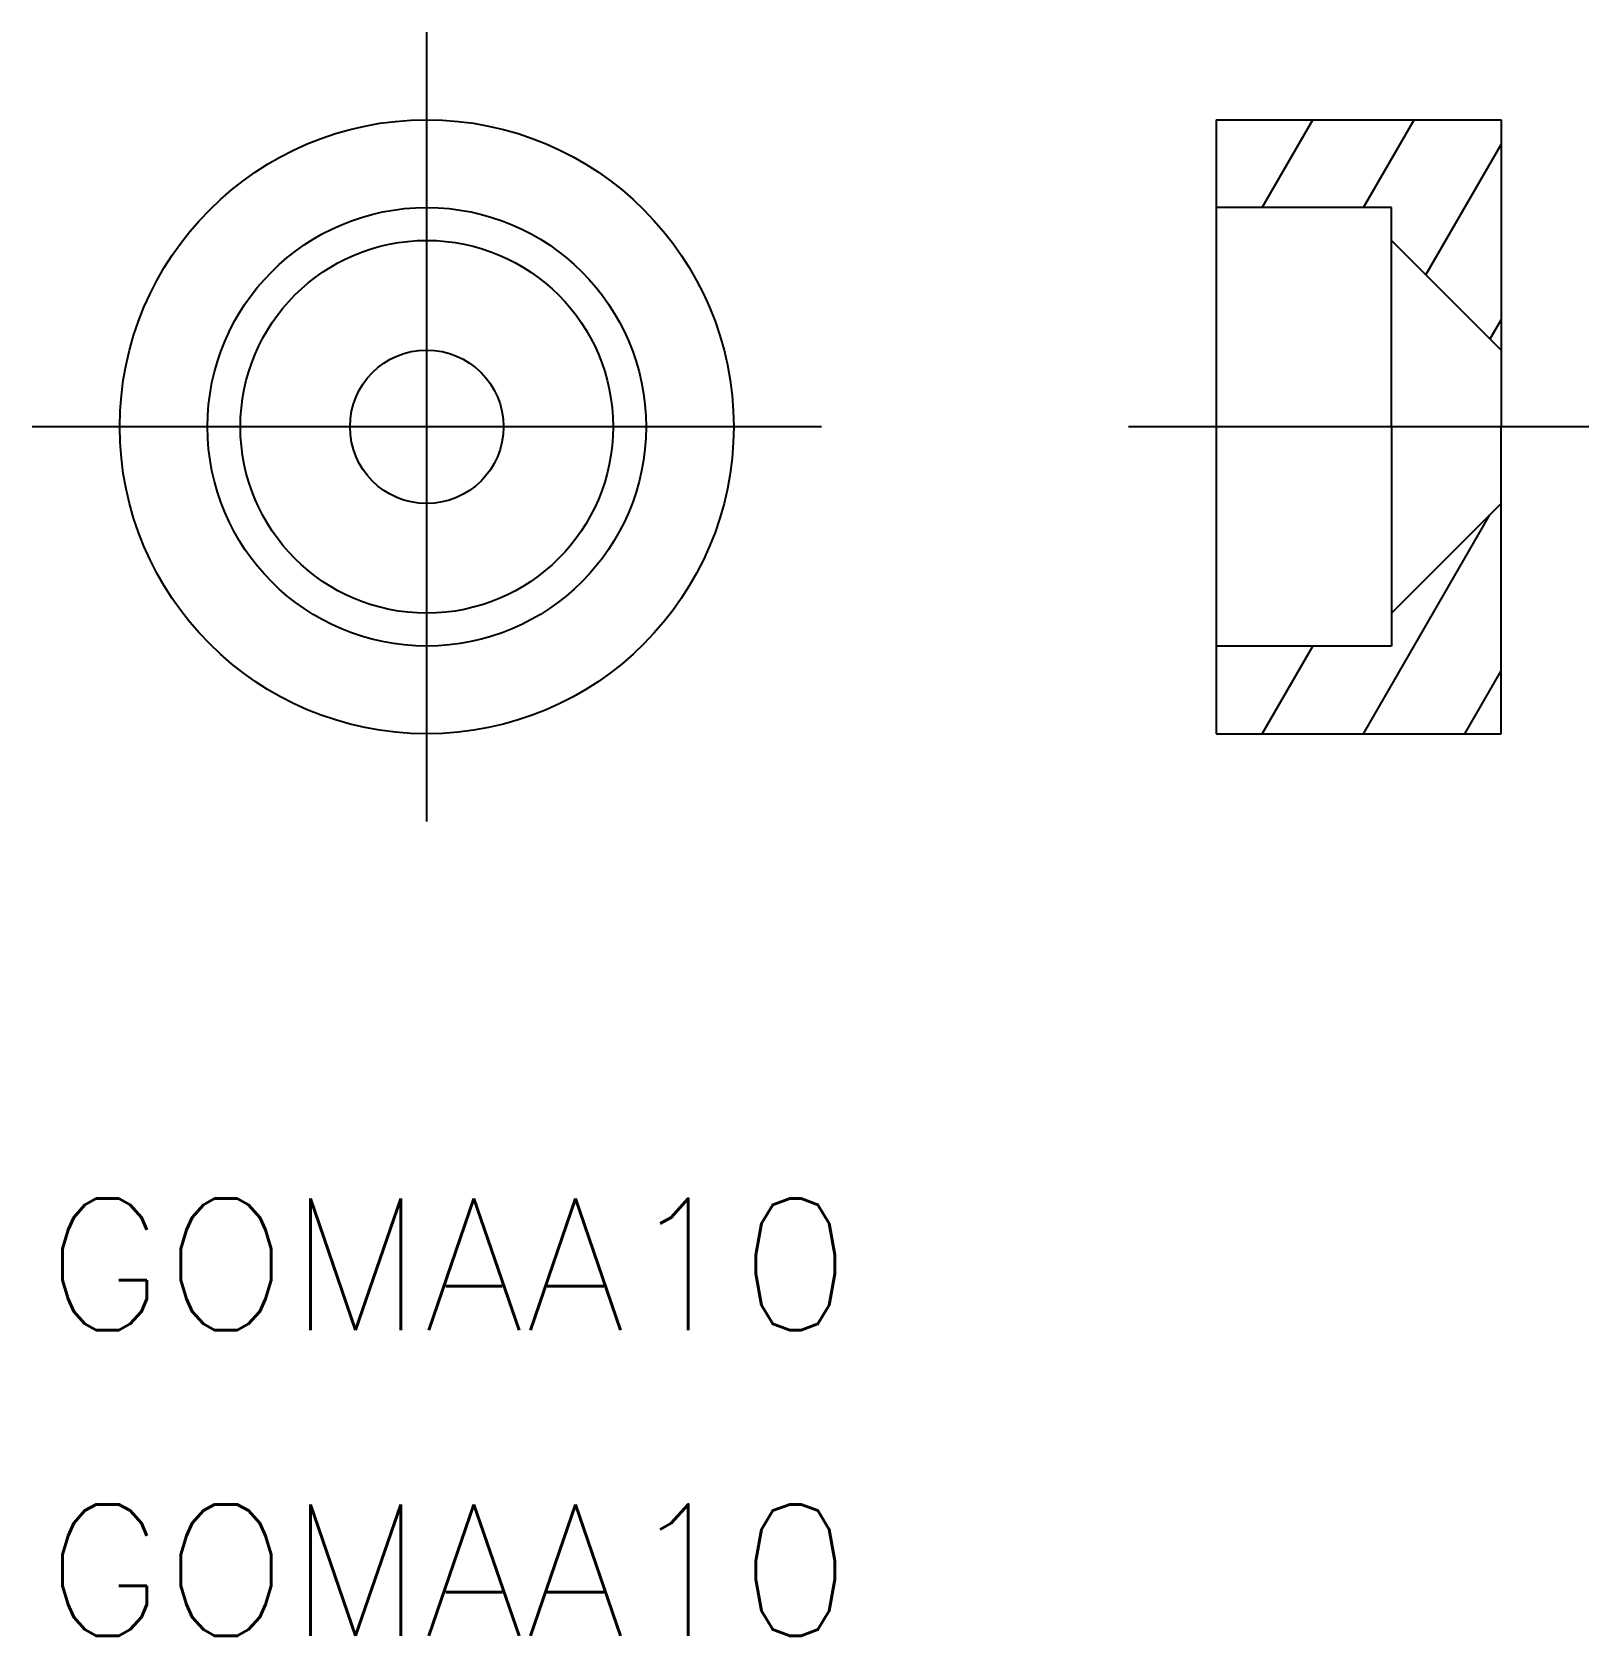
# Model space of a CAD drawing. Extents: x -9 to 26.5, y -27.6 to 9.
import ezdxf

# ---------------------------------------------------------------- set-up
doc = ezdxf.new("R2010")
doc.units = 0
doc.linetypes.add('CENTER', pattern=[50.8, 31.75, -6.35, 6.35, -6.35])
doc.layers.get('0').update_dxf_attribs({"linetype": 'CONTINUOUS'})
doc.layers.add('CENTER', color=1, linetype='CENTER')
doc.styles.get("Standard").update_dxf_attribs({"font": 'txt.shx', "height": 3, "bigfont": 'bigfont.shx'})

msp = doc.modelspace()

# ---------------------------------------------------------------- linework, layer by layer
at = {"color": 7, "linetype": 'CONTINUOUS'}
for p, q in [((18.002, 7), (18.002, -7)), ((18.002, 7), (24.502, 7)), ((24.502, 7), (24.502, 0)), ((22.002, 5), (18.002, 5)), ((22.002, 0), (22.002, 5)), ((22.002, 4.25), (24.502, 1.75)), ((22.002, 0), (22.002, -5)), ((24.502, -7), (24.502, 0)), ((22.002, -4.25), (24.502, -1.75)), ((22.002, -5), (18.002, -5)), ((18.002, -7), (24.502, -7))]:
    msp.add_line(p, q, dxfattribs=at)
at = {"color": 3, "linetype": 'CONTINUOUS'}
for p, q in [((19.053, 5), (20.207, 7)), ((21.362, 5), (22.517, 7)), ((22.786, 3.466), (24.502, 6.439)), ((24.25, 2.002), (24.502, 2.439)), ((21.362, -7), (24.244, -2.008)), ((19.053, -7), (20.207, -5)), ((23.671, -7), (24.502, -5.561))]:
    msp.add_line(p, q, dxfattribs=at)
at = {"color": 7, "linetype": 'CONTINUOUS'}
for radius in [7, 5, 4.25, 1.75]:
    msp.add_circle((0, 0), radius, dxfattribs=at)
at = {"layer": 'CENTER', "color": 1, "linetype": 'CENTER'}
for p, q in [((0, -9), (0, 9)), ((9, 0), (-9, 0)), ((26.502, 0), (16.002, 0))]:
    msp.add_line(p, q, dxfattribs=at)

# ---------------------------------------------------------------- texts
at = {"color": 7, "linetype": 'CONTINUOUS'}
for p in [(-8.694, -20.597), (-8.694, -27.569)]:
    msp.add_text('GOMAA10', height=3, dxfattribs=at).set_placement(p)

doc.saveas('drawing.dxf')
